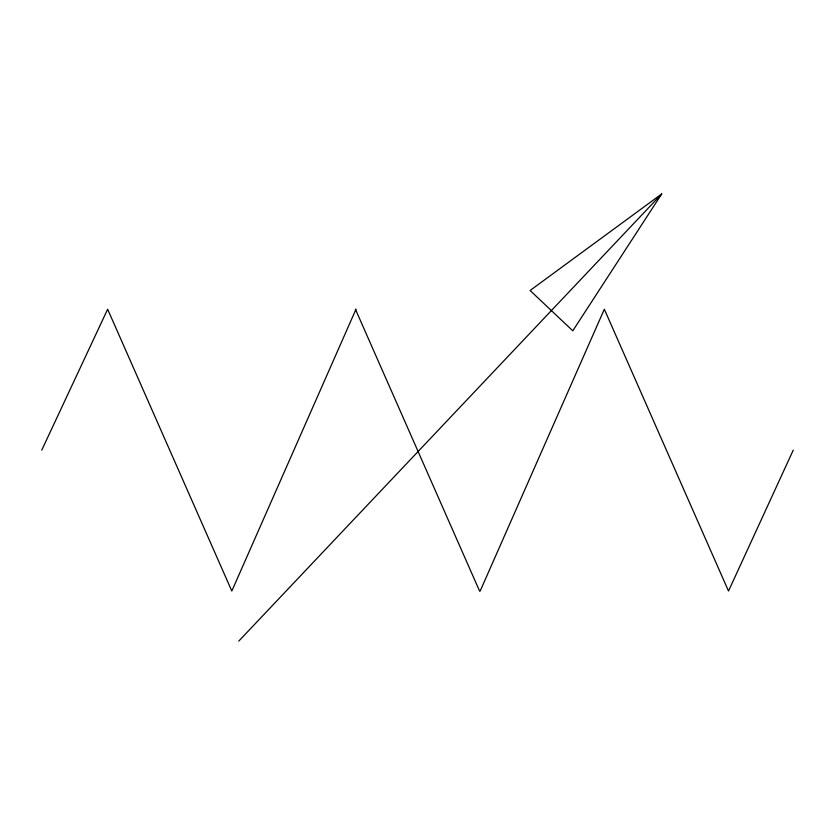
<?xml version="1.0" encoding="UTF-8"?>
<svg xmlns="http://www.w3.org/2000/svg" width="835" height="835" viewBox="0 0 835 835"><rect width="100%" height="100%" fill="white"/><g stroke="black" fill="none" stroke-linecap="round" stroke-linejoin="round"><path stroke-width="1.25" d="M355.992 309.232L231.817 591.044L107.642 309.232L41.75 450.138M480.167 591.044L604.331 309.232L728.506 591.044L793.25 450.138M661.727 193.908L572.789 330.806L530.11 290.486L661.727 193.908L238.779 641.092M355.418 309.232L479.582 591.044"/></g></svg>
